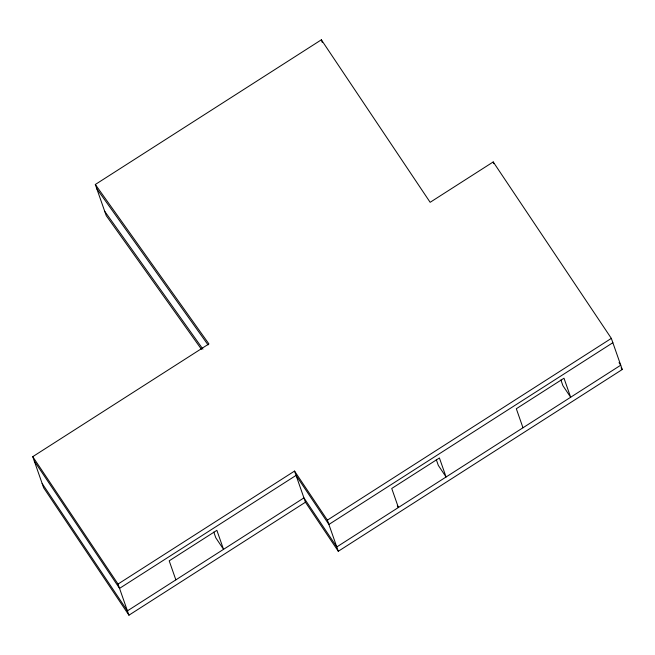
<?xml version="1.0" encoding="UTF-8"?>
<svg xmlns="http://www.w3.org/2000/svg" width="655" height="655" viewBox="0 0 655 655"><rect width="100%" height="100%" fill="white"/><g stroke="black" fill="none" stroke-linecap="round" stroke-linejoin="round"><path stroke-width="0.98" d="M201.47 349.311L106.225 215.626L95.319 184.489L321.359 39.808L430.147 202.305L493.223 161.941L611.344 338.381L622.25 369.518L338.291 551.273L305.443 502.213L294.545 471.076L118.031 584.055L128.937 615.192L305.443 502.213M128.937 615.192L43.656 487.803L32.75 456.666L208.912 343.908L95.319 184.489M338.291 551.273L327.385 520.135L611.344 338.381M612.859 342.704L328.9 524.458L296.06 475.399L119.546 588.378L34.265 460.989M96.834 188.812L208.061 344.915M104.71 211.303L202.919 349.131M619.032 362.649L620.735 365.195L336.776 546.95L303.928 497.89L127.422 610.869L42.141 483.48M621.112 367.823L622.25 369.518M397.29 505.848L398.404 507.502L391.739 488.474L439.415 457.96L446.08 476.987L438.326 465.418L436.328 459.704M294.545 471.076L327.385 520.135M32.75 456.666L118.031 584.055M493.223 161.941L493.829 163.668M560.909 379.965L562.915 385.672L570.661 397.249L563.996 378.222L516.32 408.736L522.985 427.764M321.359 39.808L322.26 42.403M213.792 532.065L215.79 537.78L223.535 549.349L216.87 530.321L169.195 560.836L175.859 579.863"/></g></svg>
